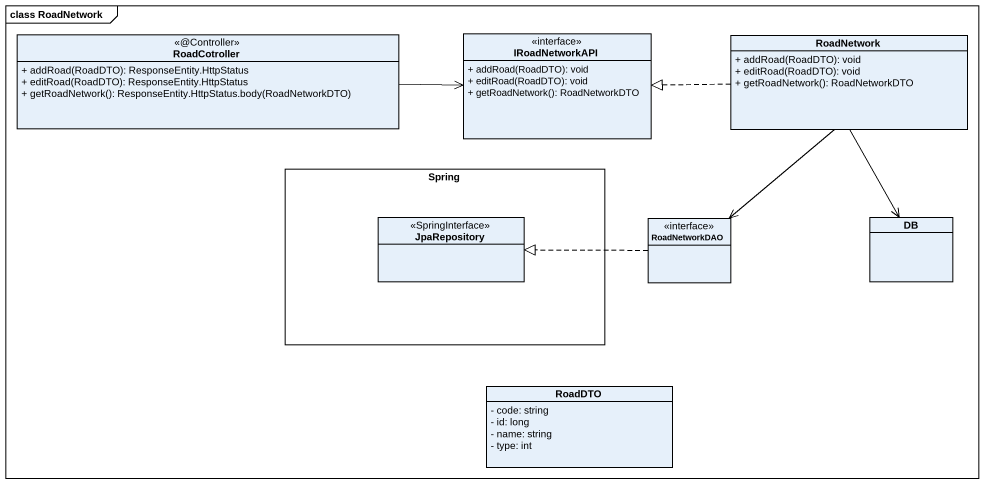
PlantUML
@startuml
mainframe class RoadNetwork
hide circle
hide empty members
skinparam classAttributeIconSize 0
class RoadCotroller <<@Controller>> {
  + addRoad(RoadDTO): ResponseEntity.HttpStatus
  + editRoad(RoadDTO): ResponseEntity.HttpStatus
  + getRoadNetwork(): ResponseEntity.HttpStatus.body(RoadNetworkDTO)
}
class IRoadNetworkAPI <<interface>> {
  + addRoad(RoadDTO): void
  + editRoad(RoadDTO): void
  + getRoadNetwork(): RoadNetworkDTO
}
class RoadNetwork {
  + addRoad(RoadDTO): void
  + editRoad(RoadDTO): void
  + getRoadNetwork(): RoadNetworkDTO
}
rectangle Spring {
  class JpaRepository <<SpringInterface>>
}
class RoadNetworkDAO <<interface>>
class DB
class RoadDTO {
  - code: string
  - id: long
  - name: string
  - type: int
}
RoadCotroller -right-> IRoadNetworkAPI
RoadNetwork .left.|> IRoadNetworkAPI
RoadNetwork --> RoadNetworkDAO
RoadNetwork --> DB
RoadNetworkDAO .left.|> JpaRepository
@enduml
